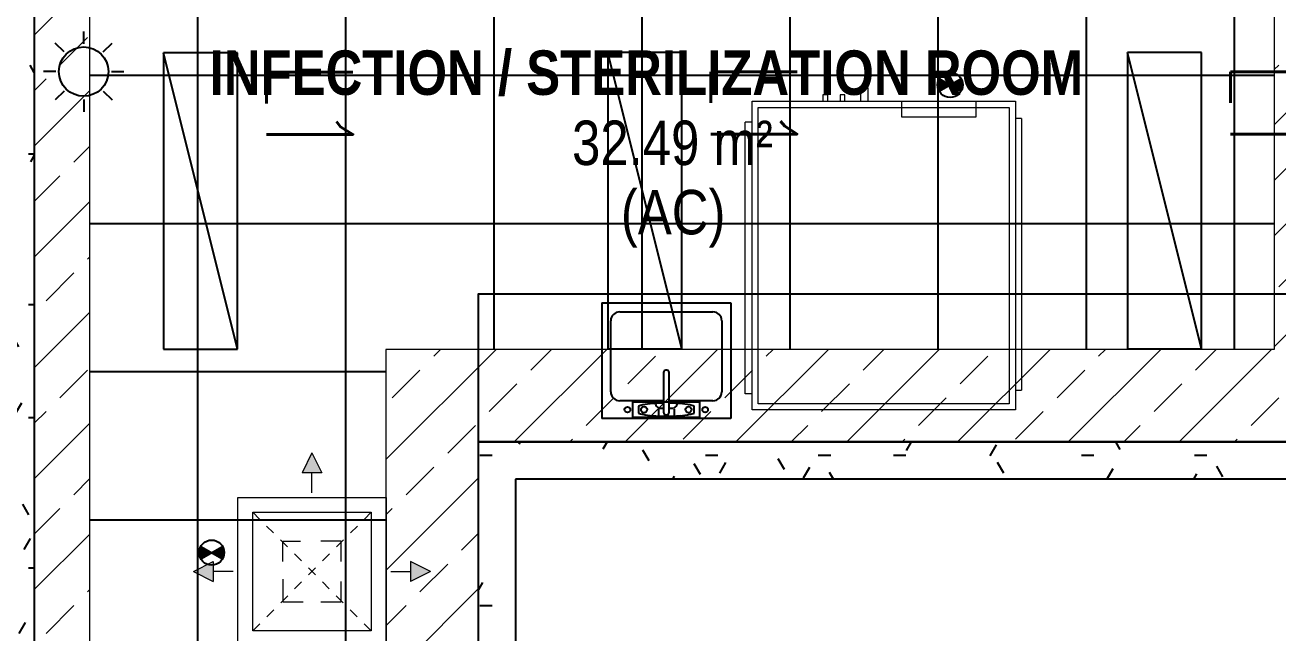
# Model space of a CAD drawing. Header units: millimetres. Extents: x -92759 to 184353, y -15225 to 86714.
# Drawn here: x 67564 to 72641, y 55468 to 57930 of the extents above; entities that cross this region are included whole.
import ezdxf

# ---------------------------------------------------------------- set-up
doc = ezdxf.new("R2010")
doc.units = ezdxf.units.MM
doc.linetypes.add('Aligning Line', pattern=[3.2004, 1.6002, -1.6002])
for name, color, linetype in [('0-1', 9, 'Continuous'), ('A-_ROOMNAME_A', 8, 'Continuous'), ('A-_WALL----_H-1', 9, 'Continuous'), ('A-_WALLPRTN_E', 8, 'Continuous'), ('A-PATT-CONC', 8, 'Continuous'), ('E-legend', 1, 'Continuous'), ('E-LIGHT----E', 1, 'Continuous'), ('M-_SANIFIXR_E', 9, 'Continuous')]:
    doc.layers.add(name, color=color, linetype=linetype)
for name, color, linetype, true_color in [('A-_DETA----_ED-2', 1, 'Continuous', 0xff0000), ('A-_FURN--1', 7, 'Continuous', 0xaaaaaa), ('E-_FIREALAM_E-1', 1, 'Continuous', 0xff0000)]:
    doc.layers.add(name, color=color, linetype=linetype, true_color=true_color)
for name, color, linetype, lineweight in [('HFI 9MM FPB', 94, 'Continuous', 5), ('M-ACMV_FCU--PFCU', 86, 'Continuous', 25), ('M-ACMV_FCU-1', 86, 'Continuous', 9), ('M-ACMV_SAD', 5, 'Continuous', 18), ('M-ACMV_SAG', 5, 'Continuous', 25)]:
    doc.layers.add(name, color=color, linetype=linetype, lineweight=lineweight)
doc.styles.add('Arial Narrow_2', font='ARIALN.TTF', dxfattribs={"height": 225})
doc.styles.add('Arial Narrow_B_1', font='ARIALNB.TTF', dxfattribs={"height": 300})
doc.styles.add('T3', font='simplex.shx', dxfattribs={"width": 0.7, "height": 300})
pattern_1 = [(0, (-11670.95, 40338.29), (609.6, 152.4), [50.292, -406.908, 50.292, -406.908, -2438.4]), (0, (-11670.95, 40338.29), (609.6, 152.4), [-914.4, 50.292, -864.108, 50.292, -406.908, -1066.8]), (0, (-11670.95, 40338.29), (609.6, 152.4), [-2286, 50.292, -254.508, 50.292, -711.708]), (120, (-11442.35, 40414.49), (-436.7823, 451.7291), [50.292, -406.908, 50.292, -406.908, -2438.4]), (120, (-11442.35, 40414.49), (-436.7823, 451.7291), [-914.4, 50.292, -864.108, 50.292, -406.908, -1066.8]), (120, (-11442.35, 40414.49), (-436.7823, 451.7291), [-2286, 50.292, -254.508, 50.292, -711.708]), (240, (-11366.15, 40719.29), (-172.8177, -604.1291), [50.292, -406.908, 50.292, -406.908, -2438.4]), (240, (-11366.15, 40719.29), (-172.8177, -604.1291), [-914.4, 50.292, -864.108, 50.292, -406.908, -1066.8]), (240, (-11366.15, 40719.29), (-172.8177, -604.1291), [-2286, 50.292, -254.508, 50.292, -711.708])]

# ---------------------------------------------------------------- blocks, each defined once
blk = doc.blocks.new('IDA - Strobe Light - IDA - Strobe Light-8836900-BLK8_RHH_2ND STOREY PLAN')
at = {"layer": 'A-_DETA----_ED-2'}
for p, q in [((0, -87.5), (0, -37.5)), ((-79.5, -120.5), (-114.9, -85.1)), ((79.5, -120.5), (114.9, -85.1)), ((-112.5, -200), (-162.5, -200)), ((112.5, -200), (162.5, -200)), ((-79.5, -279.5), (-114.9, -314.9)), ((79.5, -279.5), (114.9, -314.9)), ((0, -312.5), (0, -362.5))]:
    blk.add_line(p, q, dxfattribs=at)
blk.add_circle((0, -200), 100, dxfattribs=at)
blk = doc.blocks.new('1599_FURN_RHH_BLK8 _NEW__2ND STY_dwg-10261561-BLK8_RHH_2ND STOREY PLAN')
at = {"layer": 'A-_FURN--1', "flags": 128}
blk.add_lwpolyline([(-20899.8, -23100.1), (-20899.8, -22500.1), (-17449.8, -22500.1), (-17449.8, -23100.1)], close=True, dxfattribs=at)
blk.add_lwpolyline([(-20899.8, -23100.1), (-20899.8, -22500.1), (-17449.8, -22500.1), (-17449.8, -23100.1)], close=True, dxfattribs=at)
blk = doc.blocks.new('A$C3019c3af')
at = {"layer": 'A-_WALL----_H-1'}
h = blk.add_hatch(dxfattribs=at)
h.set_pattern_fill('FP_8', color=256, style=0, pattern_type=2)
h.set_pattern_definition(pattern_1)
h.paths.add_polyline_path([(-15250, 19300), (-15100, 19300), (-15100, 28300), (-15250, 28300), (-15250, 23414.3)])
h = blk.add_hatch(dxfattribs=at)
h.set_pattern_fill('FP_8', color=256, style=0, pattern_type=2)
h.set_pattern_definition(pattern_1)
h.paths.add_polyline_path([(-13150, 19450), (-13150, 23500), (-13300, 23500), (-13300, 19450)])
h = blk.add_hatch(dxfattribs=at)
h.set_pattern_fill('FP_8', color=256, style=0, pattern_type=2)
h.set_pattern_definition(pattern_1)
h.paths.add_polyline_path([(-9850, 23350), (-9850, 23500), (-13150, 23500), (-13150, 23350), (-10507.7, 23350)])
at = {"layer": 'A-_WALLPRTN_E'}
for p, q in [((-15100, 28300), (-15100, 19450)), ((-13300, 19450), (-13300, 23500)), ((-13300, 23500), (-9850, 23500)), ((-13150, 23350), (-13150, 19450)), ((-9850, 23350), (-13150, 23350))]:
    blk.add_line(p, q, dxfattribs=at)
at = {"layer": 'M-_SANIFIXR_E'}
for p, q in [((-12800, 24063), (-12278, 24063)), ((-12800, 24063), (-12800, 23595)), ((-12728, 24027), (-12350, 24027)), ((-12278, 24063), (-12278, 23595)), ((-12764, 23703), (-12764, 23991)), ((-12314, 23991), (-12314, 23703)), ((-12550, 23781.6), (-12550, 23619.6)), ((-12536.5, 23790.6), (-12541, 23790.6)), ((-12527.5, 23619.6), (-12527.5, 23781.6)), ((-12550, 23667), (-12728, 23667)), ((-12674, 23599.5), (-12674, 23662.5)), ((-12674, 23662.5), (-12404, 23662.5)), ((-12350, 23667), (-12527.5, 23667)), ((-12404, 23662.5), (-12404, 23599.5)), ((-12651.5, 23645.5), (-12651.5, 23616.5)), ((-12570.2, 23634.7), (-12570.2, 23608.8)), ((-12568.3, 23637.1), (-12550, 23637.1)), ((-12541, 23610.6), (-12536.5, 23610.6)), ((-12527.2, 23637.1), (-12509.8, 23637.1)), ((-12507.8, 23634.7), (-12507.8, 23608.8)), ((-12426.5, 23616.5), (-12426.5, 23645.5)), ((-12278, 23595), (-12800, 23595)), ((-12404, 23599.5), (-12674, 23599.5))]:
    blk.add_line(p, q, dxfattribs=at)
for centre, radius in [((-12696.5, 23631), 11.4), ((-12629, 23631), 12.3), ((-12449, 23631), 12.3), ((-12381.5, 23631), 11.4)]:
    blk.add_circle(centre, radius, dxfattribs=at)
for centre, radius, start, end in [((-12728, 23991), 36, 90, 180), ((-12350, 23991), 36, 0, 90), ((-12541, 23781.6), 9, 90, 180), ((-12536.5, 23781.6), 9, 0, 90), ((-12728, 23703), 36, 180, 270), ((-12350, 23703), 36, 270, 0), ((-12605.8, 23505.3), 147.4, 101.1975, 108.0457), ((-12605.8, 23756.7), 147.4, 251.9543, 258.8025), ((-12565.8, 23303.1), 353.6, 94.6876, 101.1975), ((-12565.8, 23958.9), 353.6, 258.8025, 265.3124), ((-12539, 22976.2), 681.5, 90.9213, 94.6876), ((-12559, 23661.2), 25.7, 198.0147, 241.5587), ((-12541, 23619.6), 9, 180, 270), ((-12536.5, 23619.6), 9, 270, 0), ((-12539, 22976.2), 681.5, 85.3124, 89.0296), ((-12519, 23661.2), 25.7, 298.4413, 341.9853), ((-12512.2, 23303.1), 353.6, 78.8025, 85.3124), ((-12512.2, 23958.9), 353.6, 274.6876, 281.1975), ((-12472.2, 23505.3), 147.4, 71.9543, 78.8025), ((-12472.2, 23756.7), 147.4, 281.1975, 288.0457), ((-12539, 24285.8), 681.5, 265.3124, 270), ((-12539, 24285.8), 681.5, 270, 274.6876)]:
    blk.add_arc(centre, radius, start, end, dxfattribs=at)
at = {"layer": 'E-_FIREALAM_E-1', "rotation": 90.00000000000105}
blk.add_blockref('IDA - Strobe Light - IDA - Strobe Light-8836900-BLK8_RHH_2ND STOREY PLAN', (-15100, 25000), dxfattribs=at)
at = {"layer": 'M-_SANIFIXR_E'}
blk.add_blockref('1599_FURN_RHH_BLK8 _NEW__2ND STY_dwg-10261561-BLK8_RHH_2ND STOREY PLAN', (7599.8, 46600.1), dxfattribs=at)
at = {"layer": 'A-_ROOMNAME_A', "char_height": 180, "attachment_point": 1}
for s, insert, width, style in [('INFECTION / STERILIZATION ROOM', (-14389.5, 25085.6), 4581.644, 'Arial Narrow_B_1'), ('32.49 m²', (-12921, 24801.5), 1022.152, 'Arial Narrow_2'), ('(AC)', (-12723, 24520.8), 541.139, 'Arial Narrow_2')]:
    blk.add_mtext(s, dxfattribs=dict(at, insert=insert, width=width, style=style))
blk = doc.blocks.new('RCP_B8L2')
at = {"layer": 'A-PATT-CONC'}
h = blk.add_hatch(dxfattribs=at)
h.set_pattern_fill('ANSI37', color=256, scale=189, angle=45)
h.set_pattern_definition([(90, (-383593.07, -167902.3), (-600.075, 0), []), (180, (-383593.07, -167902.3), (-6e-14, -600.075), [])])
h.paths.add_polyline_path([(-384793.1, -159502.3), (-379993.1, -159502.3), (-379993.1, -163702.3), (-383593.1, -163702.3), (-383593.1, -167902.3), (-384793.1, -167902.3)])
at = {"layer": 'HFI 9MM FPB'}
h = blk.add_hatch(dxfattribs=at)
h.set_pattern_fill('ANSI33', color=256, scale=50)
h.set_pattern_definition([(45, (-381589.02, -647239), (-224.5064, 224.5064), []), (45, (-381364.5, -647239), (-224.5064, 224.5064), [158.75, -79.375])])
h.paths.add_polyline_path([(-383218.1, -168127.3), (-385018.1, -168127.3), (-385018.1, -159277.3), (-379768.1, -159277.3), (-379768.1, -164077.3), (-383218.1, -164077.3)])
h.paths.add_polyline_path([(-379993.1, -159502.3), (-379993.1, -163702.3), (-383593.1, -163702.3), (-383593.1, -167902.3), (-384793.1, -167902.3), (-384793.1, -159502.3)], flags=16)
for points in [[(-383218.1, -168127.3), (-385018.1, -168127.3), (-385018.1, -159277.3), (-379768.1, -159277.3), (-379768.1, -164077.3), (-383218.1, -164077.3)], [(-379993.1, -159502.3), (-379993.1, -163702.3), (-383593.1, -163702.3), (-383593.1, -167902.3), (-384793.1, -167902.3), (-384793.1, -159502.3)], [(-383068.1, -164227.3), (-379768.1, -164227.3), (-379768.1, -167677.3), (-380218.1, -167677.3), (-380218.1, -168127.3), (-383068.1, -168127.3)]]:
    blk.add_lwpolyline(points, close=True, dxfattribs=at)
blk = doc.blocks.new('L1S')
at = {"layer": 'E-LIGHT----E'}
for p, q in [((-600, 150), (-600, -150)), ((600, 150), (-600, 150)), ((600, 150), (-600, -150)), ((600, -150), (600, 150)), ((-600, -150), (600, -150)), ((600, -150), (600, -150)), ((600, -150), (600, -150))]:
    blk.add_line(p, q, dxfattribs=at)
at = {"layer": 'E-LIGHT----E', "lineweight": 18, "style": 'T3', "width": 0.7}
blk.add_text('L1', height=350, dxfattribs=at).set_placement((-564.1, 267.3))
blk = doc.blocks.new('Power Craft')
at = {"layer": 'E-legend', "lineweight": 25}
h = blk.add_hatch(color=256, dxfattribs=at)
h.dxf.hatch_style = 1
h.paths.add_polyline_path([(-589422.5, -94267.5), (-589466.5, -94242.1, 0.131652), (-589473.4, -94267.5, 0.131652), (-589466.5, -94293)])
h = blk.add_hatch(color=256, dxfattribs=at)
h.dxf.hatch_style = 1
h.paths.add_polyline_path([(-589378.4, -94242.1), (-589422.5, -94267.5), (-589378.4, -94293, 0.131652), (-589371.6, -94267.5, 0.131652)])
for p, q in [((-589466.5, -94242.1), (-589378.4, -94293)), ((-589466.5, -94293), (-589378.4, -94242.1))]:
    blk.add_line(p, q, dxfattribs=at)
blk.add_circle((-589422.5, -94267.5), 50.9, dxfattribs=at)
blk = doc.blocks.new('EL_B8_L2_R4')
at = {"color": 7}
for p in [(570433.8, 72613.4), (567440.9, 70719.4)]:
    blk.add_blockref('Power Craft', p, dxfattribs=at)
at = {"layer": 'E-LIGHT----E', "color": 0, "rotation": 270}
for p in [(-22026.3, -22124.7), (-20226.3, -22122.9), (-18119.8, -22122.9)]:
    blk.add_blockref('L1S', p, dxfattribs=at)
blk = doc.blocks.new('A$Cdc8841d0')
at = {"layer": 'M-ACMV_FCU--PFCU', "lineweight": 0}
for p, q in [((-550, 0), (-550, -24)), ((-550, 0), (550, 0)), ((-620, -24), (630, -24)), ((-620, -1091), (-620, -24)), ((-595, -49), (605, -49)), ((-595, -1066), (-595, -49)), ((550, -24), (550, 0)), ((605, -49), (605, -1066)), ((630, -24), (630, -1091)), ((605, -1066), (-595, -1066)), ((630, -1091), (-620, -1091)), ((-535, -1091), (-535, -1120)), ((565, -1091), (565, -1120)), ((565, -1120), (-535, -1120))]:
    blk.add_line(p, q, dxfattribs=at)
at = {"layer": 'M-ACMV_FCU--PFCU', "linetype": 'ByBlock', "lineweight": 0}
for p, q in [((-620, -620.4), (-674.8, -620.4)), ((-674.8, -620.4), (-674.8, -652.6)), ((-674.8, -652.6), (-620, -652.6)), ((-620, -652.6), (-620, -620.4)), ((-620, -715), (-646, -715)), ((-646, -715), (-646, -735)), ((-646, -735), (-620, -735)), ((-620, -735), (-620, -715)), ((-620, -784), (-645.7, -784)), ((-645.7, -784), (-645.7, -804)), ((-645.7, -804), (-620, -804)), ((-620, -804), (-620, -784))]:
    blk.add_line(p, q, dxfattribs=at)
at = {"layer": 'M-ACMV_FCU--PFCU', "lineweight": 0}
blk.add_lwpolyline([(-555, -184), (-555, -484), (-620, -484), (-620, -184)], close=True, dxfattribs=at)
blk = doc.blocks.new('A$Ccf37d9f4')
at = {"layer": 'A-PATT-CONC', "ltscale": 100}
h = blk.add_hatch(color=5, dxfattribs=at)
h.dxf.hatch_style = 1
h.paths.add_polyline_path([(0, 480.4), (-40.3, 399.8), (40.3, 399.8)])
h = blk.add_hatch(color=5, dxfattribs=at)
h.dxf.hatch_style = 1
h.paths.add_polyline_path([(-399.8, 40.3), (-480.4, 0), (-399.8, -40.3)])
h = blk.add_hatch(color=5, dxfattribs=at)
h.dxf.hatch_style = 1
h.paths.add_polyline_path([(399.8, -40.3), (480.4, 0), (399.8, 40.3)])
h = blk.add_hatch(color=5, dxfattribs=at)
h.dxf.hatch_style = 1
h.paths.add_polyline_path([(40.3, -399.8), (-40.3, -399.8), (0, -480.4)])
at = {"layer": 'M-ACMV_SAD', "color": 5, "lineweight": 0}
for p, q in [((0, 480.4), (-40.3, 399.8)), ((0, 480.4), (40.3, 399.8)), ((-40.3, 399.8), (40.3, 399.8)), ((-480.4, 0), (-399.8, 40.3)), ((-480.4, 0), (-399.8, -40.3)), ((-399.8, -40.3), (-399.8, 40.3)), ((399.8, -40.3), (399.8, 40.3)), ((480.4, 0), (399.8, 40.3)), ((480.4, 0), (399.8, -40.3))]:
    blk.add_line(p, q, dxfattribs=at)
at = {"layer": 'M-ACMV_SAD', "lineweight": 0}
for p, q in [((0, 319.2), (0, 399.8)), ((-319.2, 0), (-399.8, 0)), ((319.2, 0), (399.8, 0)), ((0, -319.2), (0, -399.8)), ((-40.3, -399.8), (40.3, -399.8)), ((0, -480.4), (-40.3, -399.8)), ((0, -480.4), (40.3, -399.8))]:
    blk.add_line(p, q, dxfattribs=at)
at = {"layer": 'M-ACMV_SAD', "linetype": 'Aligning Line', "ltscale": 25}
for p, q in [((-240, 240), (240, -240)), ((240, 240), (-240, -240))]:
    blk.add_line(p, q, dxfattribs=at)
at = {"layer": 'M-ACMV_SAD'}
for points in [[(-300, 300), (300, 300), (300, -300), (-300, -300)], [(-240, 240), (240, 240), (240, -240), (-240, -240)]]:
    blk.add_lwpolyline(points, close=True, dxfattribs=at)
at = {"layer": 'M-ACMV_SAD', "lineweight": 0}
for points in [[(-35.8, 122.9), (-117.8, 122.9), (-117.8, 41)], [(117.8, 30.7), (117.8, 122.9), (35.8, 122.9)], [(-117.8, -41), (-117.8, -122.9), (-35.8, -122.9)], [(117.8, -41), (117.8, -122.9), (46.1, -122.9)]]:
    blk.add_lwpolyline(points, dxfattribs=at)
blk = doc.blocks.new('ACMV_B8_L2')
at = {"layer": 'M-ACMV_FCU--PFCU', "lineweight": 5, "rotation": 270}
blk.add_blockref('A$Cdc8841d0', (132264.6, -48714.7), dxfattribs=at)
at = {"layer": 'M-ACMV_SAG', "rotation": 180}
blk.add_blockref('A$Ccf37d9f4', (129389.9, -49999.3), dxfattribs=at)

msp = doc.modelspace()

# ---------------------------------------------------------------- block references
at = {"layer": '0-1'}
msp.add_blockref('A$C3019c3af', (82701.1, 32741.2), dxfattribs=at)
at = {"layer": 'A-PATT-CONC'}
msp.add_blockref('RCP_B8L2', (452619.1, 220318.5), dxfattribs=at)
at = {"layer": 'E-legend', "color": 7}
msp.add_blockref('EL_B8_L2_R4', (90301.1, 79341.2), dxfattribs=at)
at = {"layer": 'M-ACMV_FCU-1'}
msp.add_blockref('ACMV_B8_L2', (-60663.6, 105715.9), dxfattribs=at)

doc.saveas('drawing.dxf')
